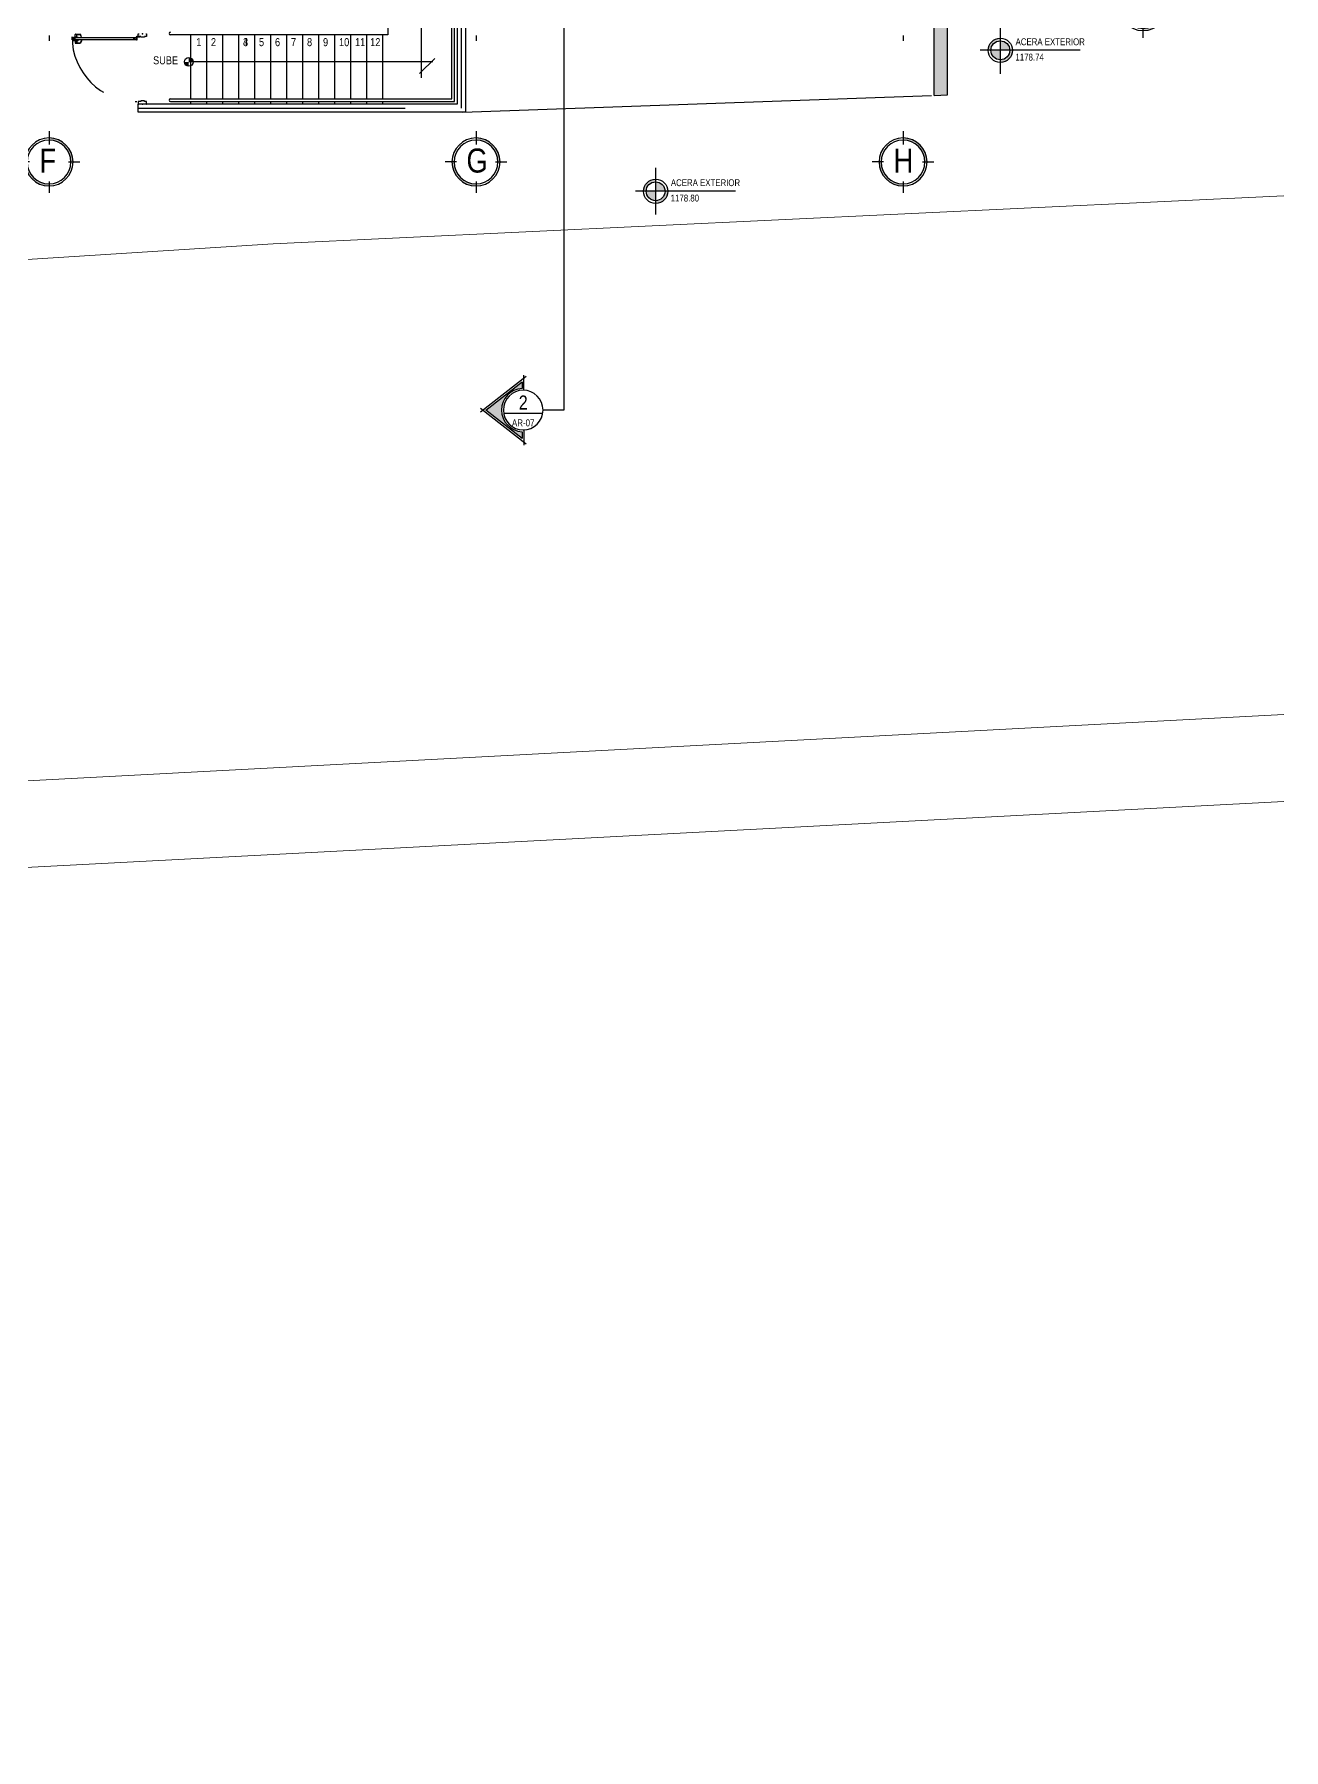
# Model space of a CAD drawing. Extents: x -28 to 131, y -33 to 63.
# Drawn here: x 39.73 to 63.13, y -33.02 to -0.86 of the extents above; entities that cross this region are included whole.
import ezdxf
from ezdxf.enums import TextEntityAlignment as Align

# ---------------------------------------------------------------- set-up
doc = ezdxf.new("R2010")
doc.units = 0
doc.header["$LTSCALE"] = 10
doc.header["$PDSIZE"] = 0.1
for name, pattern in [('CENTER', [2, 1.25, -0.25, 0.25, -0.25]), ('DASHDOT', [1, 0.5, -0.25, 0, -0.25]), ('DASHDOT2', [12.7, 6.35, -3.175, 0, -3.175]), ('HIDDEN2', [0.1875, 0.125, -0.0625]), ('PHANTOM2', [1.25, 0.625, -0.125, 0.125, -0.125, 0.125, -0.125])]:
    doc.linetypes.add(name, pattern=pattern)
for name, color, linetype in [('arq- obras exteriores', 250, 'Continuous'), ('arq-aceras', 252, 'Continuous'), ('arq-ejes', 251, 'DASHDOT2'), ('arq-ejes-circulo', 1, 'Continuous'), ('arq-ejes-principales', 1, 'DASHDOT'), ('arq-escaleras', 1, 'Continuous'), ('arq-escaleras-tex', 3, 'Continuous'), ('arq-indicacion de corte', 5, 'PHANTOM2'), ('arq-niveles', 1, 'Continuous'), ('arq-pared mamposteria', 4, 'Continuous'), ('arq-proyeccion edificios anexos', 8, 'Continuous'), ('arq-puertas', 1, 'Continuous'), ('arq-text-ejes', 2, 'Continuous'), ('arq-text-escaleras', 3, 'Continuous')]:
    doc.layers.add(name, color=color, linetype=linetype)
doc.layers.add('mv', color=191, linetype='Continuous', plot=False)
doc.styles.add('dape 2', font='ARIALN.TTF')
doc.styles.add('MADAY 2', font='ARIALN.TTF')

# ---------------------------------------------------------------- blocks, each defined once
blk = doc.blocks.new('*U99')
at = {"linetype": 'Continuous'}
h = blk.add_hatch(color=251, dxfattribs=at)
h.paths.add_polyline_path([(0.164, 0.326), (0.18, 0.326, -0.414214), (0, 0.146), (0, 0.162, 0.414214)])
h.paths.add_polyline_path([(-0.164, 0.326), (-0.18, 0.326, -0.414214), (0, 0.506), (0, 0.49, 0.414214)])
for p, q in [((0, 0.558), (0, 0.472)), ((0, 0.543), (0, 0.458)), ((-0.146, 0.326), (-0.232, 0.326)), ((0.146, 0.326), (0.232, 0.326)), ((0, 0.18), (0, 0.094))]:
    blk.add_line(p, q, dxfattribs=at)
at = {"linetype": 'CENTER', "ltscale": 0.7}
blk.add_line((0, 0.146), (0, 0.146), dxfattribs=at)
at = {"linetype": 'Continuous'}
for radius in [0.18, 0.164]:
    blk.add_circle((0, 0.326), radius, dxfattribs=at)
blk = doc.blocks.new('*U163')
blk.add_hatch(color=253).paths.add_polyline_path([(0.022, 0.405), (0.022, 0.532), (0.703, 0), (0.022, -0.532), (0.022, -0.405, 0.947861)])
at = {"color": 2, "linetype": 'Continuous', "ltscale": 3}
for p, q in [((-0.011, 0.372), (-0.011, 0.656)), ((0.801, -0.035), (-0.056, 0.634)), ((0.801, 0.035), (-0.056, -0.634)), ((-0.366, -0.066), (0.366, -0.066)), ((-0.011, -0.372), (-0.011, -0.656))]:
    blk.add_line(p, q, dxfattribs=at)
at = {"ltscale": 3}
blk.add_line((-0.762, 0), (-0.372, 0), dxfattribs=at)
at = {"color": 2, "linetype": 'Continuous', "ltscale": 3}
blk.add_lwpolyline([(0.022, -0.405), (0.022, -0.532), (0.703, 0), (0.022, 0.532), (0.022, 0.405, -0.947861)], format="xyb", close=True, dxfattribs=at)
blk.add_circle((0, 0), 0.372, dxfattribs=at)
at = {"color": 3, "ltscale": 3, "style": 'MADAY 2'}
blk.add_attdef('CORTE', text='', height=0.263, dxfattribs=at).set_placement((0, 0.143), align=Align.MIDDLE)
at = {"color": 1, "ltscale": 3, "style": 'MADAY 2'}
blk.add_attdef('LAMINA', text='', height=0.15, dxfattribs=at).set_placement((0, -0.238), align=Align.MIDDLE)
blk = doc.blocks.new('Torre Sur Sótano')
blk.add_hatch(color=256).paths.add_polyline_path([(-13.433, -34.501), (-13.683, -34.501), (-13.698, -42.325), (-13.448, -42.315)])
for p, q in [((-13.698, -42.325), (-13.683, -34.501)), ((-13.448, -42.315), (-13.433, -34.501)), ((-13.698, -42.325), (-13.448, -42.315))]:
    blk.add_line(p, q)
blk = doc.blocks.new('*U111')
for p, q in [((-0.123, 1.293), (-0.123, 1.203)), ((-0.115, 1.293), (-0.123, 1.293)), ((-0.07, 1.293), (-0.062, 1.293)), ((-0.062, 1.293), (-0.062, 1.203)), ((-0.179, 1.255), (-0.179, 1.158)), ((-0.13, 1.139), (-0.179, 1.158)), ((-0.128, 1.26), (-0.174, 1.26)), ((-0.169, 1.233), (-0.169, 1.167)), ((-0.134, 1.228), (-0.169, 1.228)), ((-0.128, 1.142), (-0.169, 1.167)), ((-0.128, 1.235), (-0.167, 1.235)), ((-0.134, 1.228), (-0.128, 1.235)), ((-0.128, 1.142), (-0.13, 1.139)), ((-0.128, 1.265), (-0.128, 1.23)), ((-0.123, 1.265), (-0.128, 1.265)), ((-0.123, 1.23), (-0.128, 1.23)), ((-0.115, 1.203), (-0.123, 1.203)), ((-0.07, 1.203), (-0.062, 1.203)), ((-0.062, 1.265), (-0.057, 1.265)), ((-0.062, 1.23), (-0.057, 1.23)), ((-0.057, 1.265), (-0.057, 1.23)), ((-0.057, 1.26), (-0.011, 1.26)), ((-0.051, 1.228), (-0.057, 1.235)), ((-0.057, 1.142), (-0.016, 1.167)), ((-0.057, 1.142), (-0.055, 1.139)), ((-0.055, 1.139), (-0.006, 1.158)), ((-0.051, 1.228), (-0.016, 1.228)), ((-0.016, 1.233), (-0.016, 1.167)), ((-0.006, 1.255), (-0.006, 1.158))]:
    blk.add_line(p, q)
for points in [[(-0.115, 1.318), (-0.07, 1.318), (-0.07, 0.109), (-0.115, 0.109)], [(-0.078, 1.273), (-0.108, 1.273), (-0.108, 1.313), (-0.078, 1.313)], [(-0.108, 0.159), (-0.078, 0.159), (-0.078, 1.268), (-0.108, 1.268)], [(-0.078, 0.154), (-0.108, 0.154), (-0.108, 0.114), (-0.078, 0.114)]]:
    blk.add_lwpolyline(points, close=True)
for points in [[(-1.313, -0.069), (-1.32, -0.069), (-1.32, -0.079), (-1.27, -0.079), (-1.27, -0.039), (-1.255, -0.039), (-1.255, 0.031), (-1.27, 0.031), (-1.27, 0.079), (-1.32, 0.079), (-1.32, 0.069), (-1.31, 0.069)], [(-0.065, 0.109), (-0.115, 0.109), (-0.115, 0.099), (-0.065, 0.099)], [(-0.007, -0.069), (0, -0.069), (0, -0.079), (-0.05, -0.079), (-0.05, -0.039), (-0.065, -0.039), (-0.065, 0.031), (-0.05, 0.031), (-0.05, 0.079), (0, 0.079), (0, 0.069), (-0.01, 0.069)], [(-0.051, 0.095), (-0.051, 0.045), (-0.061, 0.045), (-0.061, 0.095)]]:
    blk.add_lwpolyline(points)
blk.add_circle((-0.056, 0.104), 0.01)
at = {"color": 251, "linetype": 'HIDDEN2'}
blk.add_arc((-0.056, 0.104), 1.214, 90, 180, dxfattribs=at)
for centre, radius, start, end in [((-0.174, 1.255), 0.005, 90, 180), ((-0.167, 1.233), 0.002, 90, 180), ((-0.011, 1.255), 0.005, 360, 90)]:
    blk.add_arc(centre, radius, start, end)
at = {"layer": 'arq-puertas'}
blk.add_point((0, 0), dxfattribs=at)
at = {"layer": 'mv'}
blk.add_line((-0.07, 1.318), (-0.056, 1.318), dxfattribs=at)
for p in [(-1.32, 0), (0, 0), (0, 0), (0, 0), (0, 0), (0, 0), (0, 0), (0, 0), (0, 0)]:
    blk.add_point(p, dxfattribs=at)

msp = doc.modelspace()

# ---------------------------------------------------------------- hatches: boundary and pattern name
at = {"layer": 'arq-escaleras-tex'}
for points in [[(42.536, -1.384, 0.414214), (42.618, -1.465), (42.618, -1.383)], [(42.617, -1.301), (42.618, -1.383), (42.7, -1.382, 0.414214)]]:
    msp.add_hatch(color=8, dxfattribs=at).paths.add_polyline_path(points)
at = {"layer": 'arq-niveles'}
h = msp.add_hatch(color=8, dxfattribs=at)
h.paths.add_polyline_path([(57.646, -1.165, 0.414214), (57.823, -1.343), (57.823, -1.165)])
h.paths.add_polyline_path([(57.823, -0.988), (57.823, -1.165), (58.001, -1.165, 0.414214)])
h.paths.add_polyline_path([(57.596, -1.165), (57.646, -1.165, -0.414214), (57.823, -0.988), (57.823, -0.937, 0.414214)])
h.paths.add_polyline_path([(57.823, -1.343), (57.823, -1.393, 0.414214), (58.051, -1.165), (58.001, -1.165, -0.414214)])
h = msp.add_hatch(color=8, dxfattribs=at)
h.paths.add_polyline_path([(51.188, -3.807, 0.414214), (51.365, -3.984), (51.365, -3.807)])
h.paths.add_polyline_path([(51.365, -3.629), (51.365, -3.807), (51.543, -3.807, 0.414214)])
h.paths.add_polyline_path([(51.137, -3.807), (51.188, -3.807, -0.414214), (51.365, -3.629), (51.365, -3.579, 0.414214)])
h.paths.add_polyline_path([(51.365, -3.984), (51.365, -4.035, 0.414214), (51.593, -3.807), (51.543, -3.807, -0.414214)])

# ---------------------------------------------------------------- linework, layer by layer
at = {"layer": 'arq- obras exteriores'}
msp.add_line((47.75, -2.325), (56.532, -2.009), dxfattribs=at)
at = {"layer": 'arq-aceras', "color": 250, "lineweight": 0, "flags": 128}
msp.add_lwpolyline([(-6.573, 47.408), (-6.721, 43.297), (-7.622, 27.035), (-8.627, -5.258), (-6.73, -7.439), (25.939, -5.772), (34.232, -5.184), (38.108, -5.18), (44.197, -4.794), (63.132, -3.892)], dxfattribs=at)
msp.add_lwpolyline([(63.132, -13.612), (28.222, -15.455), (-6.733, -17.255), (-7.878, -17.306, 0.500391), (-10.221, -18.913), (-10.648, -32.413), (-9.013, -33.017), (-8.694, -20.569), (-6.981, -18.861), (21.098, -17.45), (63.132, -15.242)], format="xyb", dxfattribs=at)
at = {"layer": 'arq-ejes', "linetype": 'DASHDOT'}
for p in [(47.725, -0.5), (41.67, -2.25)]:
    msp.add_line(p, (47.725, -2.25), dxfattribs=at)
at = {"layer": 'arq-ejes-principales'}
for p, q in [((40, 36.913), (40, -2.679)), ((48, 36.913), (48, -2.679)), ((56, 36.913), (56, -2.679))]:
    msp.add_line(p, q, dxfattribs=at)
at = {"layer": 'arq-escaleras'}
for p, q in [((47.55, -2.075), (47.55, 0.725)), ((47.6, -2.125), (47.6, 0.775)), ((46.35, -0.525), (46.35, -0.875)), ((46.35, -0.875), (42.275, -0.875)), ((42.275, -2.075), (47.55, -2.075)), ((42.275, -2.125), (47.6, -2.125)), ((46.25, -2.177), (42.65, -2.177))]:
    msp.add_line(p, q, dxfattribs=at)
for points in [[(42.65, -0.875), (42.65, -2.075)], [(42.95, -0.875), (42.95, -2.075)], [(43.25, -0.875), (43.25, -2.075)], [(43.55, -0.875), (43.55, -2.075)], [(43.85, -0.875), (43.85, -2.075)], [(44.15, -0.875), (44.15, -2.075)], [(44.45, -0.875), (44.45, -2.075)], [(44.75, -0.875), (44.75, -2.075)], [(45.05, -0.875), (45.05, -2.075)], [(45.35, -0.875), (45.35, -2.075)], [(45.65, -0.875), (45.65, -2.075)], [(45.95, -0.875), (45.95, -2.075)], [(46.25, -0.875), (46.25, -2.075)], [(42.65, -2.125), (42.65, -2.175)], [(42.95, -2.125), (42.95, -2.175)], [(43.25, -2.125), (43.25, -2.175)], [(43.55, -2.125), (43.55, -2.175)], [(43.85, -2.125), (43.85, -2.175)], [(44.15, -2.125), (44.15, -2.175)], [(44.45, -2.125), (44.45, -2.175)], [(44.75, -2.125), (44.75, -2.175)], [(45.05, -2.125), (45.05, -2.175)], [(45.35, -2.125), (45.35, -2.175)], [(45.65, -2.125), (45.65, -2.175)], [(45.95, -2.125), (45.95, -2.175)], [(46.25, -2.127), (46.25, -2.177)]]:
    msp.add_lwpolyline(points, dxfattribs=at)
for centre in [(42.275, -0.85), (42.275, -2.1)]:
    msp.add_arc(centre, 0.025, 90, 270, dxfattribs=at)
at = {"layer": 'arq-escaleras-tex'}
for p, q in [((46.98, -1.678), (46.98, 0.345)), ((47.19, -1.383), (42.618, -1.383)), ((47.227, -1.317), (46.94, -1.6))]:
    msp.add_line(p, q, dxfattribs=at)
msp.add_circle((42.618, -1.383), 0.0821, dxfattribs=at)
at = {"layer": 'arq-indicacion de corte', "ltscale": 3}
msp.add_line((49.646, 40.166), (49.646, -7.908), dxfattribs=at)
at = {"layer": 'arq-niveles'}
for p, q in [((57.823, -0.728), (57.823, -1.603)), ((59.317, -1.165), (57.447, -1.165)), ((51.365, -3.37), (51.365, -4.244)), ((52.859, -3.807), (50.989, -3.807))]:
    msp.add_line(p, q, dxfattribs=at)
for centre, radius in [((57.823, -1.165), 0.228), ((57.823, -1.165), 0.177), ((51.365, -3.807), 0.228), ((51.365, -3.807), 0.177)]:
    msp.add_circle(centre, radius, dxfattribs=at)
at = {"layer": 'arq-pared mamposteria'}
for p, q in [((47.65, -0.5), (47.65, -2.175)), ((47.8, -0.5), (47.8, -2.325)), ((47.65, -2.175), (41.67, -2.175)), ((41.67, -2.325), (41.67, -2.175)), ((47.8, -2.325), (41.67, -2.325))]:
    msp.add_line(p, q, dxfattribs=at)

# ---------------------------------------------------------------- block references
at = {"layer": 'arq-ejes-circulo', "xscale": 2.499999999999993, "yscale": 2.5, "zscale": 2.5, "rotation": 180}
msp.add_blockref('*U99', (60.497, 0.465), dxfattribs=at)
at = {"layer": 'arq-ejes-circulo', "xscale": -2.5, "yscale": 2.5, "zscale": 2.5}
for p in [(40, -4.073), (48, -4.073), (56, -4.073)]:
    msp.add_blockref('*U99', p, dxfattribs=at)
at = {"layer": 'arq-indicacion de corte', "ltscale": 3}
ref = msp.add_blockref('*U163', (48.884, -7.908), dxfattribs=dict(at, xscale=-1))
ref.add_attrib('CORTE', '2', dxfattribs={"layer": '0', "color": 3, "ltscale": 3, "height": 0.263, "style": 'MADAY 2'}).set_placement((48.884, -7.765), align=Align.MIDDLE)
ref.add_attrib('LAMINA', 'AR-07', dxfattribs={"layer": '0', "color": 1, "ltscale": 3, "height": 0.13, "style": 'MADAY 2'}).set_placement((48.884, -8.147), align=Align.MIDDLE)
at = {"layer": 'arq-proyeccion edificios anexos'}
msp.add_blockref('Torre Sur Sótano', (70.28, 40.316), dxfattribs=at)
at = {"layer": 'arq-puertas', "rotation": 90}
msp.add_blockref('*U111', (41.749, -0.855), dxfattribs=at)

# ---------------------------------------------------------------- texts
at = {"layer": 'arq-niveles', "color": 2, "style": 'dape 2'}
for s, p in [('1178.74', (58.107, -1.357)), ('1178.80', (51.648, -3.998))]:
    msp.add_text(s, height=0.1282, dxfattribs=at).set_placement(p)
at = {"layer": 'arq-niveles', "color": 2, "char_height": 0.12821, "width": 1.7115, "attachment_point": 1, "style": 'dape 2'}
for insert in [(58.109, -0.941), (51.651, -3.582)]:
    msp.add_mtext('ACERA EXTERIOR', dxfattribs=dict(at, insert=insert))
at = {"layer": 'arq-text-ejes', "char_height": 0.45, "width": 0.35301, "attachment_point": 1, "style": 'dape 2'}
for s, insert in [('F', (39.821, -3.006)), ('G', (47.821, -3.006)), ('H', (55.821, -3.006))]:
    msp.add_mtext(s, dxfattribs=dict(at, insert=insert))
at = {"layer": 'arq-text-escaleras', "char_height": 0.15, "attachment_point": 1, "style": 'dape 2'}
for s, insert, width in [('1', (42.758, -0.937), 0.42581), ('2', (43.034, -0.937), 0.42581), ('4', (43.634, -0.937), 0.42581), ('3', (43.635, -0.937), 0.42581), ('5', (43.934, -0.937), 0.42581), ('6', (44.234, -0.937), 0.42581), ('7', (44.534, -0.937), 0.42581), ('8', (44.834, -0.937), 0.42581), ('9', (45.134, -0.937), 0.42581), ('10', (45.434, -0.937), 0.42581), ('11', (45.734, -0.937), 0.42581), ('12', (46.017, -0.937), 0.42581), ('SUBE', (41.95, -1.277), 0.72581)]:
    msp.add_mtext(s, dxfattribs=dict(at, insert=insert, width=width))

doc.saveas('drawing.dxf')
